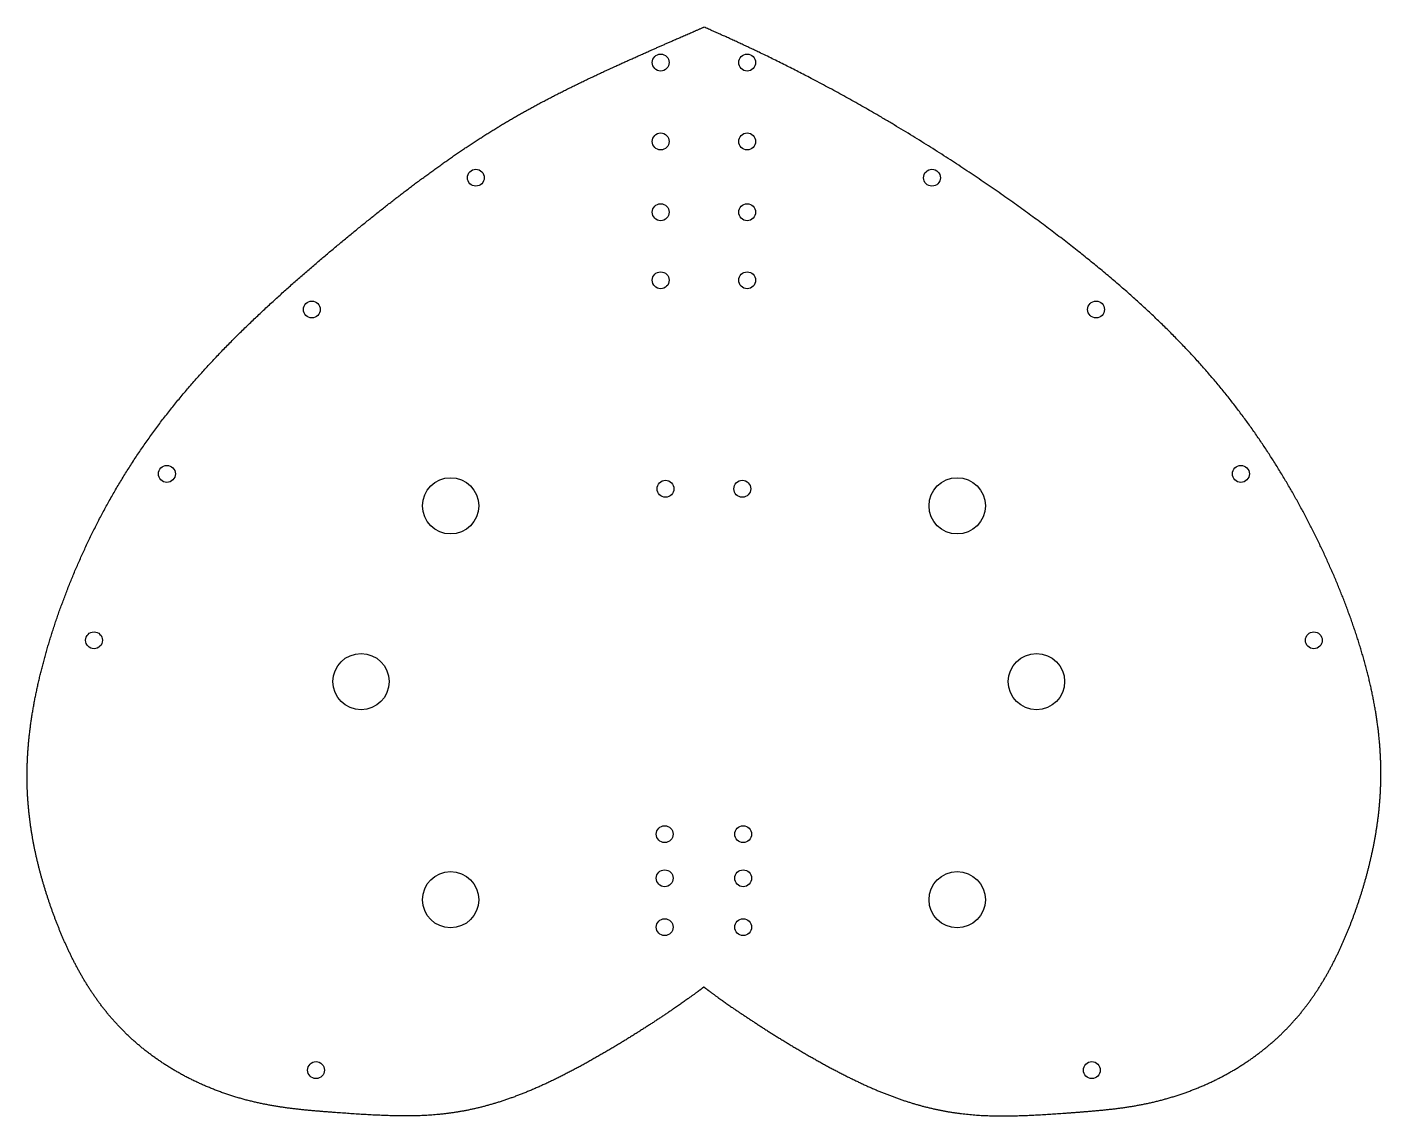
# Model space of a CAD drawing. Header units: millimetres. Extents: x -120 to 120, y -92 to 101.
import ezdxf

# ---------------------------------------------------------------- set-up
doc = ezdxf.new("R2010")
doc.units = ezdxf.units.MM
doc.layers.get('0').update_dxf_attribs({"linetype": 'CONTINUOUS'})

msp = doc.modelspace()

# ---------------------------------------------------------------- linework, layer by layer
for centre, radius in [((-7.68, 94.96), 1.5), ((7.68, 94.96), 1.5), ((-7.68, 80.95), 1.5), ((7.68, 80.95), 1.5), ((-40.52, 74.5), 1.5), ((40.52, 74.5), 1.5), ((-7.68, 68.36), 1.5), ((7.68, 68.36), 1.5), ((-7.68, 56.27), 1.5), ((7.68, 56.27), 1.5), ((-69.67, 51.07), 1.5), ((69.67, 51.07), 1.5), ((-95.41, 21.86), 1.5), ((95.41, 21.86), 1.5), ((-45, 16.18), 5), ((-6.82, 19.22), 1.5), ((6.82, 19.22), 1.5), ((45, 16.18), 5), ((-108.36, -7.72), 1.5), ((108.36, -7.72), 1.5), ((-60.92, -15.06), 5), ((59.08, -15.06), 5), ((-6.97, -42.18), 1.5), ((6.97, -42.18), 1.5), ((-45, -53.82), 5), ((-6.97, -50.01), 1.5), ((6.97, -50.01), 1.5), ((45, -53.82), 5), ((-6.97, -58.69), 1.5), ((6.97, -58.69), 1.5), ((-68.92, -84.1), 1.5), ((68.92, -84.1), 1.5)]:
    msp.add_circle(centre, radius)
for points in [[(0, -69.33), (-0.61, -69.8), (-1.91, -70.78), (-4.14, -72.38), (-7.62, -74.76), (-12.63, -78), (-18.08, -81.3), (-23.74, -84.46), (-29.44, -87.26), (-35.13, -89.52), (-40.76, -91.14), (-46.34, -92.06), (-51.89, -92.35), (-57.42, -92.2), (-62.93, -91.85), (-68.46, -91.44), (-74.06, -90.95), (-79.87, -89.95), (-85.81, -88.22), (-91.64, -85.71), (-97.08, -82.47), (-101.88, -78.65), (-105.95, -74.35), (-109.3, -69.7), (-112.07, -64.78), (-114.38, -59.69), (-116.34, -54.46), (-117.97, -49.13), (-119.23, -43.72), (-120.05, -38.21), (-120.38, -32.59), (-120.18, -26.83), (-119.46, -20.91), (-118.25, -14.82), (-116.57, -8.54), (-114.46, -2.1), (-111.91, 4.45), (-108.92, 11.05), (-105.47, 17.63), (-101.55, 24.09), (-97.17, 30.37), (-92.36, 36.41), (-87.18, 42.2), (-81.74, 47.72), (-76.12, 52.99), (-70.42, 58.03), (-64.73, 62.83), (-59.11, 67.42), (-53.58, 71.77), (-48.1, 75.86), (-42.66, 79.68), (-37.18, 83.21), (-31.61, 86.47), (-25.86, 89.51), (-19.89, 92.42), (-13.63, 95.28), (-8.36, 97.62), (-4.24, 99.42), (-1.43, 100.65), (0, 101.27)], [(0, -69.33), (0.63, -69.82), (1.98, -70.83), (4.3, -72.5), (7.94, -74.98), (13.19, -78.35), (18.87, -81.77), (24.74, -84.99), (30.65, -87.8), (36.52, -90), (42.34, -91.48), (48.1, -92.22), (53.84, -92.34), (59.56, -92.08), (65.27, -91.67), (71.01, -91.25), (76.89, -90.56), (83.01, -89.14), (89.13, -86.91), (94.97, -83.86), (100.23, -80.11), (104.71, -75.82), (108.41, -71.11), (111.42, -66.08), (113.91, -60.84), (115.99, -55.45), (117.72, -49.94), (119.07, -44.35), (119.99, -38.66), (120.41, -32.86), (120.26, -26.93), (119.55, -20.82), (118.26, -14.49), (116.42, -7.95), (114.06, -1.22), (111.22, 5.64), (107.94, 12.52), (104.26, 19.31), (100.21, 25.91), (95.81, 32.22), (91.07, 38.23), (85.97, 43.96), (80.49, 49.46), (74.6, 54.82), (68.26, 60.11), (61.44, 65.41), (54.14, 70.74), (46.33, 76.09), (38.04, 81.41), (29.25, 86.66), (20, 91.77), (12.22, 95.69), (6.19, 98.53), (2.08, 100.37), (0, 101.27)]]:
    msp.add_open_spline(points, degree=5)

doc.saveas('drawing.dxf')
